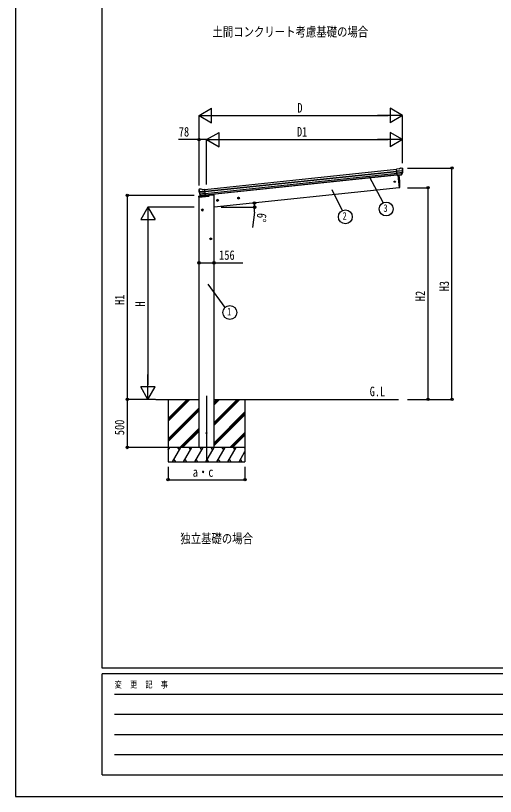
# Model space of a CAD drawing. Units: millimetres, scale not verified. Extents: x -12615 to 12615, y -8910 to 8910.
# Drawn here: x -12615 to -7622, y -8910 to -787 of the extents above; entities that cross this region are included whole.
import ezdxf
from ezdxf.enums import TextEntityAlignment as Align

# ---------------------------------------------------------------- set-up
doc = ezdxf.new("R2010")
doc.units = ezdxf.units.MM
doc.header["$LTSCALE"] = 40
for name, color, linetype in [('0-2_USER1', 3, 'Continuous'), ('0-3_YKK_12', 2, 'Continuous'), ('0-4_YKK_13', 4, 'Continuous'), ('0-5_YKK_A1', 4, 'Continuous'), ('0-6_YKK_D', 6, 'Continuous'), ('0-7_YKK_ZWAK', 7, 'Continuous')]:
    doc.layers.add(name, color=color, linetype=linetype)
doc.styles.add('ＭＳ ゴシック', font='')
doc.styles.get('ＭＳ ゴシック').set_extended_font_data('MS Gothic')

msp = doc.modelspace()

# ---------------------------------------------------------------- linework, layer by layer
at = {"layer": '0-3_YKK_12'}
msp.add_line((-10627.82, -4741.41), (-10627.82, -5434.73), dxfattribs=at)
at = {"layer": '0-4_YKK_13'}
for p, q in [((-8623.01, -2380.11), (-8649.53, -2382.9)), ((-8642.75, -2447.45), (-8649.53, -2382.9)), ((-8647.37, -2403.42), (-8587.63, -2397.15)), ((-8587.16, -2403.01), (-8646.76, -2409.28)), ((-8587.99, -2419.77), (-8645.03, -2425.76)), ((-8589.38, -2424.43), (-8644.56, -2430.23)), ((-8597.94, -2441.01), (-8588.49, -2422.71)), ((-8596.89, -2441.44), (-8586.77, -2423.18)), ((-8596.69, -2371.31), (-8596.7, -2371.31)), ((-8593.03, -2372.4), (-8593.03, -2372.39)), ((-8593.03, -2372.4), (-8588.71, -2375.89)), ((-8588.71, -2375.89), (-8587.85, -2376.59)), ((-8586.46, -2380.29), (-8586.77, -2378.44)), ((-8599.39, -2442.66), (-8642.77, -2447.22)), ((-8642.75, -2447.45), (-8632.8, -2446.4)), ((-8636.18, -2446.76), (-8622.47, -2577.13)), ((-8632.8, -2446.4), (-8632.53, -2446.47)), ((-8632.53, -2446.47), (-8607.2, -2443.8)), ((-8607.2, -2443.8), (-8606.94, -2443.69)), ((-8606.94, -2443.69), (-8599.25, -2442.88)), ((-10706.57, -2598.49), (-10707.26, -2599.35)), ((-10703.07, -2594.17), (-10706.57, -2598.49)), ((-10703.07, -2594.17), (-10703.07, -2594.17)), ((-10699.71, -2592.34), (-10699.71, -2592.34)), ((-10672.14, -2595.48), (-10645.62, -2592.69)), ((-10638.83, -2657.24), (-10645.62, -2592.69)), ((-8622.47, -2577.13), (-8620.42, -2576.84)), ((-10707.99, -2675.16), (-10706.75, -2665.75)), ((-10706.98, -2675.06), (-10707.99, -2675.16)), ((-10707.85, -2603.26), (-10707.94, -2601.38)), ((-10706.98, -2675.06), (-10605.47, -2664.39)), ((-10705.77, -2665.81), (-10706.98, -2675.06)), ((-10706.98, -2675.06), (-10705.77, -2665.81)), ((-10705.25, -2665.83), (-10706.46, -2675)), ((-10705.77, -2665.81), (-10705.86, -2664.89)), ((-10705.86, -2664.89), (-10705.77, -2665.81)), ((-10600.99, -2654.8), (-10705.77, -2665.81)), ((-10705.77, -2665.81), (-10600.99, -2654.8)), ((-10600.99, -2654.87), (-10705.25, -2665.83)), ((-10704.32, -2666.23), (-10704.37, -2665.73)), ((-10600.99, -2655.37), (-10704.32, -2666.23)), ((-10643.46, -2613.22), (-10703.2, -2619.5)), ((-10702.45, -2625.34), (-10642.84, -2619.08)), ((-10684.94, -2660.9), (-10698.63, -2645.14)), ((-10698.14, -2641.55), (-10641.11, -2635.56)), ((-10684, -2660.26), (-10697.04, -2644.33)), ((-10695.82, -2645.82), (-10640.64, -2640.03)), ((-10674.63, -2661.01), (-10682.33, -2661.82)), ((-10682.23, -2661.58), (-10638.86, -2657.02)), ((-10674.36, -2661.07), (-10674.63, -2661.01)), ((-10649.03, -2658.41), (-10674.36, -2661.07)), ((-10648.78, -2658.29), (-10649.03, -2658.41)), ((-10638.83, -2657.24), (-10648.78, -2658.29)), ((-10635.99, -2657.54), (-10635.99, -2659.05)), ((-10600.99, -2659.42), (-10600.99, -2654.8))]:
    msp.add_line(p, q, dxfattribs=at)
for points in [[(-8623.01, -2380.11), (-8611.41, -2373.14), (-8611.41, -2373.14)], [(-8610.18, -2372.73), (-8610.18, -2372.73), (-8596.7, -2371.31)], [(-10686.22, -2590.93), (-10686.22, -2590.93), (-10699.71, -2592.34)], [(-10672.14, -2595.48), (-10684.93, -2591.07), (-10684.93, -2591.07)], [(-10705.86, -2664.89), (-10600.99, -2653.86), (-10600.99, -2654.8)]]:
    msp.add_lwpolyline(points, dxfattribs=at)
for centre, radius in [((-8669.27, -2514.58), 6.5), ((-10627.57, -5129.64), 5)]:
    msp.add_circle(centre, radius, dxfattribs=at)
for centre, radius, start, end in [((-8609.87, -2375.71), 3, 96.02369, 120.97631), ((-8596.17, -2376.28), 5, 51.04426, 95.95574), ((-8780.01, -2401.94), 192.44, 1.4271, 6.57578), ((-8591.16, -2421.33), 3, 332.69111, 354.20009), ((-8787.35, -2401.4), 200.2, 354.20009, 359.53883), ((-8542.36, -2395.03), 45.32, 182.67122, 185.64518), ((-8586.97, -2404.35), 1.35, 95.1605, 97.91927), ((-8584.36, -2402.8), 2.74, 179.02151, 184.43412), ((-8589.39, -2421.72), 3, 331, 354.13916), ((-8787.35, -2401.4), 202, 354.13916, 6), ((-9517.08, -2536.92), 900, 357.63919, 5.84085), ((-8599.51, -2439.99), 2.99, 285.2717, 331.00739), ((-10699.18, -2597.32), 5, 96.04426, 140.95574), ((-10685.91, -2593.91), 3, 71.02369, 95.97631), ((-8620.84, -2573.87), 3, 278, 357.63919), ((-10506.96, -2582.14), 202, 186, 197.86084), ((-10705.76, -2665.88), 1, 96, 172.5), ((-10706.48, -2669.4), 3.66, 78.7113, 94.17753), ((-10706.48, -2669.4), 3.66, 78.7113, 94.17753), ((-10514.03, -2584.19), 192.44, 185.42422, 190.5729), ((-10747.92, -2626.85), 45.32, 6.35482, 9.32878), ((-10705.22, -2625.71), 2.74, 7.56588, 12.97849), ((-10702.35, -2626.69), 1.35, 94.08073, 96.8395), ((-10506.96, -2582.14), 200.2, 192.46117, 197.79991), ((-10696.37, -2643.18), 3, 197.86084, 221), ((-10694.72, -2642.42), 3, 197.79991, 219.30889), ((-10682.68, -2658.94), 2.99, 220.99261, 266.7283), ((-10605.99, -2659.42), 5, 276, 0)]:
    msp.add_arc(centre, radius, start, end, dxfattribs=at)
for centre, major_axis, ratio, start_param, end_param in [((-8588.72, -2379.89), (-0.87, 5.91), 0.020485, 0.671432, 1.5691306), ((-8594.11, -2375.38), (5.88, -1.31), 0.24881, 0.460585, 0.4641038), ((-8589.73, -2378.92), (-2.34, 1.9), 0.995767, 3.9859716, 4.712389), ((-8785.05, -2423.35), (-20.92, 199.05), 0.994373, 4.7113789, 4.7277536), ((-8599.71, -2439.69), (-0.11, 3), 0.642905, 3.2459383, 4.203928), ((-8599.57, -2439.89), (1.66, -2.51), 0.997631, 5.8041905, 5.8929484), ((-8599.64, -2439.78), (3.53, -2.11), 0.650902, 5.2561448, 5.3289554), ((-8597.27, -2439.43), (1.08, 3.13), 0.040856, 2.1135035, 2.1416249), ((-10704.93, -2601.24), (1.9, 2.34), 0.995767, 1.5707963, 2.2972137), ((-10701.39, -2596.86), (-5.48, -2.51), 0.24881, 5.8190815, 5.8226003), ((-10705.72, -2602.4), (-0.38, 5.97), 0.020485, 4.7140547, 5.6117533), ((-10504.65, -2604.09), (-20.92, 199.05), 0.994373, 1.5554317, 1.5718064), ((-10684.98, -2658.86), (-1.71, 2.84), 0.040856, 4.1415604, 4.1696818), ((-10682.55, -2658.6), (-0.51, 2.96), 0.642905, 2.0792573, 3.037247), ((-10682.59, -2658.71), (-3.02, -2.79), 0.650902, 0.9542299, 1.0270405), ((-10682.63, -2658.83), (-1.1, -2.8), 0.997631, 0.3902369, 0.4789948)]:
    msp.add_ellipse(centre, major_axis=major_axis, ratio=ratio, start_param=start_param, end_param=end_param, dxfattribs=at)
at = {"layer": '0-5_YKK_A1'}
for p, q in [((-10645.41, -2594.68), (-8649.32, -2384.89)), ((-10643.42, -2613.58), (-8647.34, -2403.78)), ((-10642.99, -2617.76), (-8646.9, -2407.96)), ((-10640.9, -2637.62), (-8644.81, -2427.82)), ((-8643.05, -2444.56), (-10639.14, -2654.35)), ((-8642.95, -2445.55), (-10568.24, -2647.91)), ((-8636.18, -2446.76), (-8622.47, -2577.13)), ((-8622.47, -2577.13), (-10549.82, -2779.7)), ((-10705.32, -5279.7), (-10705.32, -2674.88)), ((-10568.24, -2647.91), (-10567.63, -2653.7)), ((-10549.82, -5279.7), (-10549.82, -2653.7)), ((-10295.59, -2678.07), (-10301.66, -2682.48)), ((-10293.76, -2695.48), (-10295.85, -2675.59)), ((-10288.73, -2681.12), (-10295.59, -2678.07)), ((-10503.65, -2707.48), (-10523.55, -2709.57)), ((-10514.38, -2701.06), (-10520.46, -2705.47)), ((-10520.46, -2705.47), (-10519.67, -2712.94)), ((-10519.67, -2712.94), (-10512.82, -2715.99)), ((-10512.55, -2718.47), (-10514.65, -2698.58)), ((-10507.53, -2704.12), (-10514.38, -2701.06)), ((-10284.86, -2684.49), (-10304.75, -2686.58)), ((-10301.66, -2682.48), (-10300.88, -2689.94)), ((-10300.88, -2689.94), (-10294.02, -2693)), ((-10660.82, -2809.25), (-10680.82, -2809.25)), ((-10670.82, -2801.75), (-10677.32, -2805.5)), ((-10677.32, -2805.5), (-10677.32, -2813.01)), ((-10677.32, -2813.01), (-10670.82, -2816.76)), ((-10670.82, -2819.25), (-10670.82, -2799.25)), ((-10664.32, -2805.5), (-10670.82, -2801.75)), ((-10573.82, -3109.25), (-10593.82, -3109.25)), ((-10583.82, -3101.75), (-10590.32, -3105.5)), ((-10590.32, -3105.5), (-10590.32, -3113.01)), ((-10590.32, -3113.01), (-10583.82, -3116.76)), ((-10583.82, -3119.25), (-10583.82, -3099.25)), ((-10577.32, -3105.5), (-10583.82, -3101.75)), ((-11156.45, -4779.7), (-10705.32, -4779.7)), ((-11027.82, -5006.33), (-10801.18, -4779.7)), ((-11027.82, -4992.19), (-10815.33, -4779.7)), ((-11027.82, -4978.05), (-10829.47, -4779.7)), ((-11027.82, -4779.76), (-11027.82, -5429.7)), ((-10549.82, -4779.7), (-8630.87, -4779.7)), ((-10549.82, -5048.83), (-10280.68, -4779.7)), ((-10549.82, -5034.69), (-10294.83, -4779.7)), ((-10549.82, -5020.55), (-10308.97, -4779.7)), ((-10549.82, -4836.64), (-10492.88, -4779.7)), ((-10549.82, -4822.5), (-10507.02, -4779.7)), ((-10549.82, -4808.36), (-10521.16, -4779.7)), ((-10227.82, -4779.76), (-10227.82, -5429.7)), ((-11027.82, -5190.18), (-10705.82, -4868.18)), ((-11027.82, -5204.32), (-10705.82, -4882.32)), ((-11027.82, -5218.46), (-10705.82, -4896.47)), ((-10549.82, -5232.68), (-10227.82, -4910.68)), ((-10549.82, -5246.82), (-10227.82, -4924.82)), ((-10549.82, -5260.96), (-10227.82, -4938.97)), ((-10905.21, -5279.7), (-10705.82, -5080.31)), ((-10891.06, -5279.7), (-10705.82, -5094.46)), ((-10876.92, -5279.7), (-10705.82, -5108.6)), ((-10384.71, -5279.7), (-10227.82, -5122.81)), ((-10370.56, -5279.7), (-10227.82, -5136.95)), ((-10356.42, -5279.7), (-10227.82, -5151.1)), ((-10227.82, -5279.7), (-11027.82, -5279.7)), ((-11027.82, -5308.64), (-11011.11, -5279.7)), ((-10982.24, -5429.7), (-10895.64, -5279.7)), ((-10910.64, -5305.68), (-10925.64, -5279.7)), ((-10866.77, -5429.7), (-10780.17, -5279.7)), ((-10795.17, -5305.68), (-10810.17, -5279.7)), ((-10751.3, -5429.7), (-10664.7, -5279.7)), ((-10679.7, -5305.69), (-10694.7, -5279.7)), ((-10635.83, -5429.7), (-10549.23, -5279.7)), ((-10564.23, -5305.68), (-10579.23, -5279.7)), ((-10520.36, -5429.7), (-10433.76, -5279.7)), ((-10448.76, -5305.68), (-10463.76, -5279.7)), ((-10404.89, -5429.7), (-10318.29, -5279.7)), ((-10333.29, -5305.68), (-10348.29, -5279.7)), ((-10227.82, -5288.37), (-10232.82, -5279.7)), ((-11026.11, -5305.68), (-11027.82, -5302.73)), ((-10289.42, -5429.7), (-10227.82, -5323)), ((-11027.82, -5429.7), (-10227.82, -5429.7)), ((-10967.24, -5403.72), (-10952.24, -5429.7)), ((-10851.77, -5403.72), (-10836.77, -5429.7)), ((-10736.3, -5403.72), (-10721.3, -5429.7)), ((-10620.83, -5403.72), (-10605.83, -5429.7)), ((-10505.36, -5403.72), (-10490.36, -5429.7)), ((-10389.89, -5403.72), (-10374.89, -5429.7)), ((-10274.42, -5403.72), (-10259.42, -5429.7))]:
    msp.add_line(p, q, dxfattribs=at)
for points in [[(-10549.82, -2653.7), (-10569.82, -2653.7), (-10600.99, -2656.98)], [(-10512.82, -2715.99), (-10506.74, -2711.58), (-10507.53, -2704.12)], [(-10294.02, -2693), (-10287.95, -2688.58), (-10288.73, -2681.12)], [(-10670.82, -2816.76), (-10664.32, -2813.01), (-10664.32, -2805.5)], [(-10583.82, -3116.76), (-10577.32, -3113.01), (-10577.32, -3105.5)]]:
    msp.add_lwpolyline(points, dxfattribs=at)
for centre, radius in [((-10294.81, -2685.53), 8.5), ((-10294.81, -2685.53), 7.7), ((-10294.81, -2685.53), 6.5), ((-10513.6, -2708.53), 8.5), ((-10513.6, -2708.53), 7.7), ((-10513.6, -2708.53), 6.5), ((-10670.82, -2809.25), 8.5), ((-10670.82, -2809.25), 7.7), ((-10670.82, -2809.25), 6.5), ((-10583.82, -3109.25), 8.5), ((-10583.82, -3109.25), 7.7), ((-10583.82, -3109.25), 6.5)]:
    msp.add_circle(centre, radius, dxfattribs=at)
at = {"layer": '0-6_YKK_D'}
for p, q in [((-10705.82, -1826.31), (-10575.91, -1751.31)), ((-10575.91, -1901.31), (-10575.91, -1751.31)), ((-8587.43, -1826.31), (-8717.33, -1751.31)), ((-8717.33, -1751.31), (-8717.33, -1901.31)), ((-10705.82, -2543.72), (-10705.82, -1825.31)), ((-10705.82, -1826.31), (-10575.91, -1901.31)), ((-10705.82, -1826.31), (-10446.01, -1826.31)), ((-10555.82, -1826.31), (-8737.43, -1826.31)), ((-8587.43, -1826.31), (-8847.24, -1826.31)), ((-8587.43, -1826.31), (-8717.33, -1901.31)), ((-8587.43, -2320.98), (-8587.43, -1825.31)), ((-10627.57, -2076.31), (-10497.66, -2001.31)), ((-10497.66, -2151.31), (-10497.66, -2001.31)), ((-8587.43, -2076.31), (-8717.33, -2001.31)), ((-8717.33, -2001.31), (-8717.33, -2151.31)), ((-10705.32, -2553.73), (-10705.32, -2075.31)), ((-10627.57, -2545.55), (-10627.57, -2075.31)), ((-10627.57, -2545.55), (-10627.57, -2075.31)), ((-10627.57, -2076.31), (-10497.66, -2151.31)), ((-10627.57, -2076.31), (-10367.76, -2076.31)), ((-10477.57, -2076.31), (-8737.43, -2076.31)), ((-8587.43, -2076.31), (-8847.24, -2076.31)), ((-8587.43, -2076.31), (-8717.33, -2151.31)), ((-8587.43, -2319.98), (-8587.43, -2075.31)), ((-8535.6, -2373.29), (-8072.74, -2373.29)), ((-8073.74, -4779.7), (-8073.74, -2373.29)), ((-8940.14, -2453.11), (-8790.24, -2734.51)), ((-9325.35, -2597.36), (-9215.46, -2815.65)), ((-8536.6, -2577.13), (-8322.74, -2577.13)), ((-8323.74, -2577.13), (-8323.74, -4779.7)), ((-10755.82, -2657.2), (-11453.79, -2657.2)), ((-11452.79, -2657.2), (-11452.79, -4779.7)), ((-11238.26, -2779.7), (-11313.26, -2909.61)), ((-10755.82, -2779.7), (-11239.26, -2779.7)), ((-11238.26, -2779.7), (-11163.26, -2909.61)), ((-11238.26, -2779.7), (-11238.26, -3039.51)), ((-10475.45, -2779.7), (-10125.9, -2779.7)), ((-10129.98, -2830.61), (-10149.52, -2991.83)), ((-11313.26, -2909.61), (-11163.26, -2909.61)), ((-11238.26, -2929.7), (-11238.26, -4629.7)), ((-10615.97, -3582.29), (-10436.17, -3824.93)), ((-11238.26, -4779.7), (-11238.26, -4519.9)), ((-11238.26, -4779.7), (-11313.26, -4649.8)), ((-11163.26, -4649.8), (-11313.26, -4649.8)), ((-11238.26, -4779.7), (-11163.26, -4649.8)), ((-11157.45, -4779.7), (-11453.79, -4779.7)), ((-11157.45, -4779.7), (-11453.79, -4779.7)), ((-11452.79, -4779.7), (-11452.79, -5279.7)), ((-11157.45, -4779.7), (-11239.26, -4779.7)), ((-8536.6, -4779.7), (-8322.74, -4779.7)), ((-8536.6, -4779.7), (-8072.74, -4779.7)), ((-11028.82, -5279.7), (-11453.79, -5279.7)), ((-11027.82, -5480.64), (-11027.82, -5616.41)), ((-10227.82, -5480.64), (-10227.82, -5616.41)), ((-11027.82, -5615.41), (-10227.82, -5615.41))]:
    msp.add_line(p, q, dxfattribs=at)
for points in [[(-10627.57, -2076.31), (-10705.32, -2076.31), (-10918.72, -2076.31)], [(-10705.32, -3359.25), (-10549.82, -3359.25), (-10250.02, -3359.25)]]:
    msp.add_lwpolyline(points, dxfattribs=at)
for centre, radius in [((-10705.32, -2076.31), 12.75), ((-8073.74, -2373.29), 12.75), ((-8323.74, -2577.13), 12.75), ((-11452.79, -2657.2), 12.75), ((-10129.22, -2735.5), 12.75), ((-8758.02, -2798.89), 72), ((-10126.9, -2779.7), 12.75), ((-9183.09, -2879.96), 72), ((-10705.32, -3359.25), 12.75), ((-10549.82, -3359.25), 12.75), ((-10385.45, -3876.03), 72), ((-11452.79, -4779.7), 12.75), ((-11452.79, -4779.7), 12.75), ((-8323.74, -4779.7), 12.75), ((-8073.74, -4779.7), 12.75), ((-11452.79, -5279.7), 12.75), ((-11027.82, -5615.41), 12.75), ((-10227.82, -5615.41), 12.75)]:
    msp.add_circle(centre, radius, dxfattribs=at)
for start, end in [(0, 6), (353.08641, 0)]:
    msp.add_arc((-10549.82, -2779.7), 422.91, start, end, dxfattribs=at)
at = {"layer": '0-7_YKK_ZWAK'}
for p, q in [((-11714.94, -7575), (-11714.94, 8325)), ((11685.06, -7575), (-11714.94, -7575)), ((-3914.94, -7635), (-11714.94, -7635)), ((-11714.94, -8685), (-11714.94, -7635)), ((-11587.44, -7845), (-4064.94, -7845)), ((-11587.44, -8055), (-4064.94, -8055)), ((-11587.44, -8265), (-4064.94, -8265)), ((-11587.44, -8475), (-4064.94, -8475)), ((-11714.94, -8685), (-3914.94, -8685))]:
    msp.add_line(p, q, dxfattribs=at)
msp.add_lwpolyline([(-12615, -8910), (12615, -8910), (12615, 8910), (-12615, 8910)], close=True, dxfattribs=at)

# ---------------------------------------------------------------- texts
at = {"layer": '0-2_USER1', "style": 'ＭＳ ゴシック', "width": 0.8}
for s, p in [('土間コンクリート考慮基礎の場合', (-10565.74, -1034.04)), ('G.L', (-8929.76, -4776.11)), ('独立基礎の場合', (-10900.77, -6306.19))]:
    msp.add_text(s, height=98.97, dxfattribs=at).set_placement(p, align=Align.BOTTOM_LEFT)
at = {"layer": '0-6_YKK_D', "style": 'ＭＳ ゴシック', "width": 0.8}
for s, height, p in [('D', 98.97, (-9682.62, -1825.51)), ('78', 98.97, (-10916.72, -2074.31)), ('D1', 98.97, (-9686.7, -2074.31)), ('3', 79.18, (-8786.82, -2852.89)), ('2', 79.18, (-9211.89, -2933.96)), ('156', 98.97, (-10496.82, -3357.25)), ('1', 79.18, (-10414.25, -3930.03)), ('a・c', 98.97, (-10771.82, -5614.61))]:
    msp.add_text(s, height=height, dxfattribs=at).set_placement(p, align=Align.BOTTOM_LEFT)
for s, rotation, p in [('6°', 263.086, (-10128.23, -2832.84)), ('H3', 90, (-8075.07, -3655.7)), ('H2', 90, (-8324.54, -3757.62)), ('H1', 90, (-11453.59, -3797.65)), ('H', 90, (-11239.06, -3815.7)), ('500', 90, (-11454.79, -5152.1))]:
    msp.add_text(s, height=98.97, rotation=rotation, dxfattribs=at).set_placement(p, align=Align.BOTTOM_LEFT)
at = {"layer": '0-7_YKK_ZWAK', "style": 'ＭＳ ゴシック', "width": 0.8}
msp.add_text('変  更  記  事', height=65.98, dxfattribs=at).set_placement((-11583.93, -7800), align=Align.BOTTOM_LEFT)

doc.saveas('drawing.dxf')
